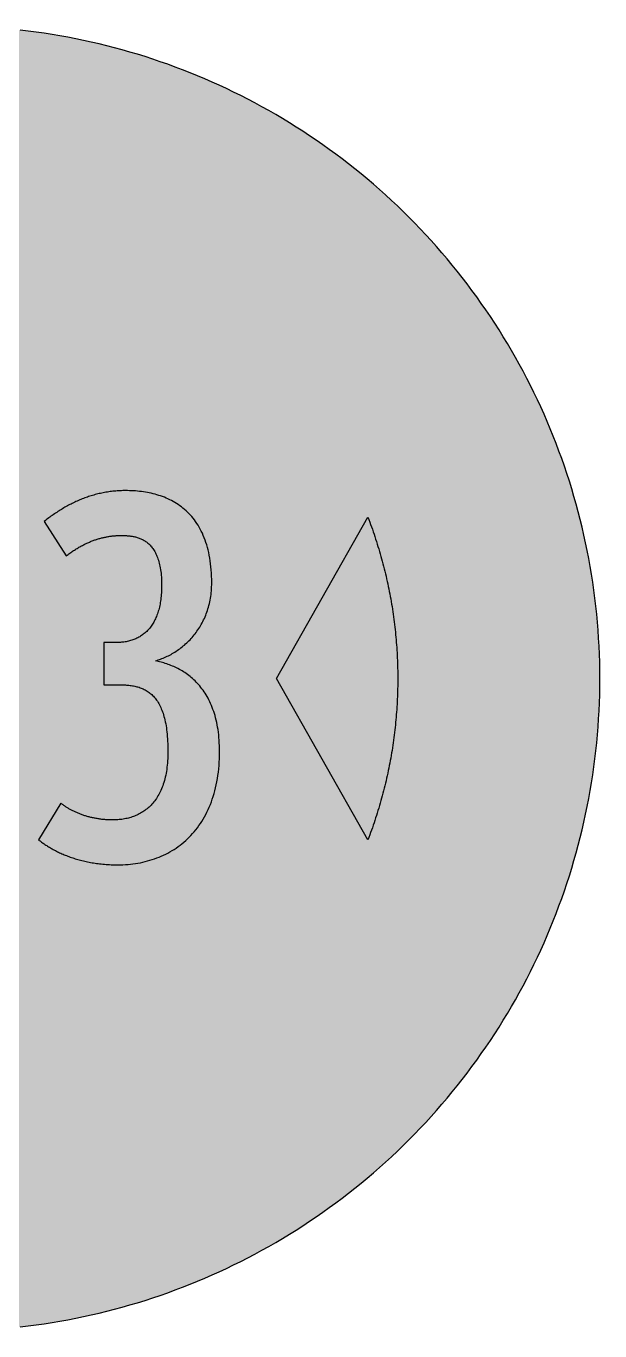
# Model space of a CAD drawing. Header units: millimetres. Extents: x 0 to 212, y 0 to 212.
# Drawn here: x 118.6 to 211.7, y 0.1 to 211.7 of the extents above; entities that cross this region are included whole.
import ezdxf

# ---------------------------------------------------------------- set-up
doc = ezdxf.new("R2010")
doc.units = ezdxf.units.MM

msp = doc.modelspace()

# ---------------------------------------------------------------- hatches: boundary and pattern name
for color, points in [(254, [(211.7189, 105.8869), (211.709, 107.2007), (211.6861, 108.5139), (211.6455, 109.8245), (211.5871, 111.1326), (211.5134, 112.4407), (211.4245, 113.7437), (211.3204, 115.0468), (211.201, 116.3447), (211.0638, 117.6426), (210.9114, 118.9355), (210.7413, 120.2258), (210.5584, 121.5136), (210.3577, 122.7988), (210.1418, 124.079), (209.9107, 125.3566), (209.6643, 126.6292), (209.4027, 127.8992), (209.1258, 129.1641), (208.8337, 130.4239), (208.5264, 131.6812), (208.2038, 132.936), (207.866, 134.1831), (207.5104, 135.4277), (207.1421, 136.6647), (206.7611, 137.8991), (206.3623, 139.1285), (205.9483, 140.3502), (205.5216, 141.5694), (205.0771, 142.781), (204.6199, 143.9901), (204.1474, 145.1915), (203.6623, 146.3853), (203.1619, 147.574), (202.6463, 148.7576), (202.1154, 149.9362), (201.5693, 151.1046), (201.0105, 152.2705), (200.439, 153.4262), (199.8523, 154.5768), (199.2503, 155.7198), (198.6356, 156.8577), (198.0057, 157.9855), (197.3605, 159.1081), (196.7052, 160.2232), (196.0321, 161.3281), (195.3489, 162.4279), (194.6504, 163.5176), (193.9366, 164.6022), (193.2102, 165.6766), (192.471, 166.7434), (191.7167, 167.8), (190.9521, 168.849), (190.1698, 169.8904), (189.3773, 170.9217), (188.5696, 171.9428), (187.7517, 172.9562), (186.9161, 173.9621), (186.0702, 174.9552), (185.2117, 175.9407), (184.338, 176.9161), (183.454, 177.8838), (182.5549, 178.8389), (181.643, 179.7837), (180.721, 180.7185), (179.7837, 181.643), (178.8389, 182.5549), (177.8838, 183.454), (176.9161, 184.338), (175.9407, 185.2117), (174.9552, 186.0702), (173.9621, 186.9161), (172.9562, 187.7492), (171.9428, 188.5696), (170.9217, 189.3773), (169.8904, 190.1698), (168.849, 190.9496), (167.8, 191.7167), (166.7408, 192.471), (165.6766, 193.2102), (164.6022, 193.9366), (163.5176, 194.6504), (162.4279, 195.3489), (161.3281, 196.0321), (160.2232, 196.7052), (159.1081, 197.3631), (157.9855, 198.0057), (156.8577, 198.6356), (155.7198, 199.2503), (154.5768, 199.8523), (153.4262, 200.439), (152.2705, 201.0131), (151.1046, 201.5719), (149.9362, 202.1154), (148.7576, 202.6463), (147.574, 203.1619), (146.3853, 203.6623), (145.1889, 204.15), (143.9875, 204.6199), (142.781, 205.0796), (141.5694, 205.5216), (140.3502, 205.9483), (139.1285, 206.3623), (137.8991, 206.7611), (136.6647, 207.1446), (135.4252, 207.5129), (134.1831, 207.866), (132.9334, 208.2038), (131.6812, 208.5264), (130.4239, 208.8337), (129.1641, 209.1284), (127.8966, 209.4052), (126.6292, 209.6668), (125.3541, 209.9132), (124.0765, 210.1444), (122.7963, 210.3603), (121.5136, 210.5584), (120.2258, 210.7438), (118.9355, 210.9114), (117.6401, 211.0638), (116.3447, 211.201), (115.0468, 211.3229), (113.7437, 211.4271), (112.4382, 211.516), (111.1326, 211.5896), (109.8245, 211.6455), (108.5113, 211.6861), (107.1982, 211.7115), (105.885, 211.7192), (104.5693, 211.7115), (103.2561, 211.6861), (101.9454, 211.6455), (100.6373, 211.5896), (99.3292, 211.516), (98.0262, 211.4271), (96.7232, 211.3229), (95.4253, 211.201), (94.1273, 211.0638), (92.8345, 210.9114), (91.5441, 210.7438), (90.2564, 210.5584), (88.9711, 210.3603), (87.691, 210.1444), (86.4133, 209.9132), (85.1408, 209.6668), (83.8708, 209.4052), (82.6059, 209.1284), (81.346, 208.8337), (80.0887, 208.5264), (78.834, 208.2038), (77.5868, 207.866), (76.3422, 207.5129), (75.1053, 207.1446), (73.8708, 206.7611), (72.6415, 206.3623), (71.4197, 205.9483), (70.2005, 205.5216), (68.9889, 205.0796), (67.7799, 204.6199), (66.5785, 204.15), (65.3847, 203.6623), (64.196, 203.1619), (63.0123, 202.6463), (61.8338, 202.1154), (60.6628, 201.5719), (59.4995, 201.0131), (58.3438, 200.439), (57.1932, 199.8523), (56.0502, 199.2503), (54.9123, 198.6356), (53.7845, 198.0057), (52.6618, 197.3631), (51.5468, 196.7052), (50.4419, 196.0321), (49.342, 195.3489), (48.2524, 194.6504), (47.1678, 193.9366), (46.0934, 193.2102), (45.0266, 192.471), (43.9699, 191.7167), (42.9209, 190.9496), (41.8795, 190.1698), (40.8483, 189.3773), (39.8272, 188.5696), (38.8137, 187.7492), (37.8079, 186.9161), (36.8148, 186.0702), (35.8292, 185.2117), (34.8539, 184.338), (33.8861, 183.454), (32.9311, 182.5549), (31.9862, 181.643), (31.049, 180.7185), (30.1269, 179.7837), (29.2151, 178.8389), (28.3159, 177.8838), (27.432, 176.9161), (26.5582, 175.9407), (25.6997, 174.9552), (24.8539, 173.9621), (24.0208, 172.9562), (23.2004, 171.9428), (22.3926, 170.9217), (21.6002, 169.8904), (20.8204, 168.849), (20.0533, 167.8), (19.2989, 166.7434), (18.5598, 165.6766), (17.8333, 164.6022), (17.1196, 163.5176), (16.4211, 162.4279), (15.7378, 161.3281), (15.0647, 160.2232), (14.4069, 159.1081), (13.7643, 157.9855), (13.1343, 156.8577), (12.5197, 155.7198), (11.9177, 154.5768), (11.3309, 153.4262), (10.7569, 152.2705), (10.1981, 151.1046), (9.6545, 149.9362), (9.1237, 148.7576), (8.6081, 147.574), (8.1077, 146.3853), (7.62, 145.1915), (7.1501, 143.9901), (6.6904, 142.781), (6.2484, 141.5694), (5.8217, 140.3502), (5.4077, 139.1285), (5.0089, 137.8991), (4.6253, 136.6647), (4.257, 135.4277), (3.904, 134.1831), (3.5662, 132.936), (3.2436, 131.6812), (2.9362, 130.4239), (2.6416, 129.1641), (2.3647, 127.8992), (2.1031, 126.6292), (1.8567, 125.3566), (1.6256, 124.079), (1.4097, 122.7988), (1.2116, 121.5136), (1.0262, 120.2258), (0.8585, 118.9355), (0.7061, 117.6426), (0.569, 116.3447), (0.447, 115.0468), (0.3429, 113.7437), (0.254, 112.4407), (0.1803, 111.1326), (0.1245, 109.8245), (0.0838, 108.5139), (0.0584, 107.2007), (0.0508, 105.885), (0.0584, 104.5718), (0.0838, 103.2586), (0.1245, 101.9454), (0.1803, 100.6373), (0.254, 99.3318), (0.3429, 98.0262), (0.447, 96.7232), (0.569, 95.4253), (0.7061, 94.1299), (0.8585, 92.8345), (1.0262, 91.5441), (1.2116, 90.2564), (1.4097, 88.9737), (1.6256, 87.6935), (1.8567, 86.4159), (2.1031, 85.1408), (2.3647, 83.8733), (2.6416, 82.6059), (2.9362, 81.346), (3.2436, 80.0887), (3.5662, 78.8365), (3.904, 77.5868), (4.257, 76.3448), (4.6253, 75.1053), (5.0089, 73.8708), (5.4077, 72.6415), (5.8217, 71.4197), (6.2484, 70.2005), (6.6904, 68.9889), (7.1501, 67.7824), (7.62, 66.581), (8.1077, 65.3847), (8.6081, 64.196), (9.1237, 63.0123), (9.6545, 61.8338), (10.1981, 60.6654), (10.7569, 59.4995), (11.3309, 58.3438), (11.9177, 57.1932), (12.5197, 56.0502), (13.1343, 54.9123), (13.7643, 53.7845), (14.4069, 52.6618), (15.0647, 51.5468), (15.7378, 50.4419), (16.4211, 49.342), (17.1196, 48.2524), (17.8333, 47.1678), (18.5598, 46.0934), (19.2989, 45.0291), (20.0533, 43.9699), (20.8204, 42.9209), (21.6002, 41.8795), (22.3926, 40.8483), (23.2004, 39.8272), (24.0208, 38.8137), (24.8539, 37.8079), (25.6997, 36.8148), (26.5582, 35.8292), (27.432, 34.8539), (28.3159, 33.8861), (29.2151, 32.9311), (30.1269, 31.9862), (31.049, 31.049), (31.9862, 30.1269), (32.9311, 29.2151), (33.8861, 28.3159), (34.8539, 27.432), (35.8292, 26.5582), (36.8148, 25.6997), (37.8079, 24.8539), (38.8137, 24.0182), (39.8272, 23.2004), (40.8483, 22.3926), (41.8795, 21.6002), (42.9209, 20.8178), (43.9699, 20.0533), (45.0266, 19.2989), (46.0934, 18.5598), (47.1678, 17.8333), (48.2524, 17.1196), (49.342, 16.4211), (50.4419, 15.7378), (51.5468, 15.0647), (52.6618, 14.4094), (53.7845, 13.7643), (54.9123, 13.1343), (56.0502, 12.5197), (57.1932, 11.9177), (58.3438, 11.3309), (59.4995, 10.7594), (60.6628, 10.2006), (61.8338, 9.6545), (63.0123, 9.1237), (64.196, 8.6081), (65.3847, 8.1077), (66.5785, 7.6225), (67.7799, 7.1501), (68.9889, 6.6929), (70.2005, 6.2484), (71.4197, 5.8217), (72.6415, 5.4077), (73.8708, 5.0089), (75.1053, 4.6279), (76.3422, 4.2596), (77.5868, 3.904), (78.834, 3.5662), (80.0887, 3.2436), (81.346, 2.9362), (82.6059, 2.6441), (83.8708, 2.3673), (85.1408, 2.1057), (86.4133, 1.8593), (87.691, 1.6281), (88.9711, 1.4122), (90.2564, 1.2116), (91.5441, 1.0287), (92.8345, 0.8585), (94.1273, 0.7061), (95.4253, 0.569), (96.7232, 0.4496), (98.0262, 0.3454), (99.3292, 0.2565), (100.6373, 0.1829), (101.9454, 0.1245), (103.2561, 0.0838), (104.5693, 0.061), (105.885, 0.0533), (107.1982, 0.061), (108.5113, 0.0838), (109.8245, 0.1245), (111.1326, 0.1829), (112.4382, 0.2565), (113.7437, 0.3454), (115.0468, 0.4496), (116.3447, 0.569), (117.6401, 0.7061), (118.9355, 0.8585), (120.2258, 1.0287), (121.5136, 1.2116), (122.7963, 1.4122), (124.0765, 1.6281), (125.3541, 1.8593), (126.6292, 2.1057), (127.8966, 2.3673), (129.1641, 2.6441), (130.4239, 2.9362), (131.6812, 3.2436), (132.9334, 3.5662), (134.1831, 3.904), (135.4252, 4.2596), (136.6647, 4.6279), (137.8991, 5.0089), (139.1285, 5.4077), (140.3502, 5.8217), (141.5694, 6.2484), (142.781, 6.6929), (143.9875, 7.1501), (145.1889, 7.6225), (146.3853, 8.1077), (147.574, 8.6081), (148.7576, 9.1237), (149.9362, 9.6545), (151.1046, 10.2006), (152.2705, 10.7594), (153.4262, 11.3309), (154.5768, 11.9177), (155.7198, 12.5197), (156.8577, 13.1343), (157.9855, 13.7643), (159.1081, 14.4094), (160.2232, 15.0647), (161.3281, 15.7378), (162.4279, 16.4211), (163.5176, 17.1196), (164.6022, 17.8333), (165.6766, 18.5598), (166.7408, 19.2989), (167.8, 20.0533), (168.849, 20.8178), (169.8904, 21.6002), (170.9217, 22.3926), (171.9428, 23.2004), (172.9562, 24.0182), (173.9621, 24.8539), (174.9552, 25.6997), (175.9407, 26.5582), (176.9161, 27.432), (177.8838, 28.3159), (178.8389, 29.2151), (179.7837, 30.1269), (180.721, 31.049), (181.643, 31.9862), (182.5549, 32.9311), (183.454, 33.8861), (184.338, 34.8539), (185.2117, 35.8292), (186.0702, 36.8148), (186.9161, 37.8079), (187.7517, 38.8137), (188.5696, 39.8272), (189.3773, 40.8483), (190.1698, 41.8795), (190.9521, 42.9209), (191.7167, 43.9699), (192.471, 45.0291), (193.2102, 46.0934), (193.9366, 47.1678), (194.6504, 48.2524), (195.3489, 49.342), (196.0321, 50.4419), (196.7052, 51.5468), (197.3605, 52.6618), (198.0057, 53.7845), (198.6356, 54.9123), (199.2503, 56.0502), (199.8523, 57.1932), (200.439, 58.3438), (201.0105, 59.4995), (201.5693, 60.6654), (202.1154, 61.8338), (202.6463, 63.0123), (203.1619, 64.196), (203.6623, 65.3847), (204.1474, 66.581), (204.6199, 67.7824), (205.0771, 68.9889), (205.5216, 70.2005), (205.9483, 71.4197), (206.3623, 72.6415), (206.7611, 73.8708), (207.1421, 75.1053), (207.5104, 76.3448), (207.866, 77.5868), (208.2038, 78.8365), (208.5264, 80.0887), (208.8337, 81.346), (209.1258, 82.6059), (209.4027, 83.8733), (209.6643, 85.1408), (209.9107, 86.4159), (210.1418, 87.6935), (210.3577, 88.9737), (210.5584, 90.2564), (210.7413, 91.5441), (210.9114, 92.8345), (211.0638, 94.1299), (211.201, 95.4253), (211.3204, 96.7232), (211.4245, 98.0262), (211.5134, 99.3318), (211.5871, 100.6373), (211.6455, 101.9454), (211.6861, 103.2586), (211.709, 104.5718), (211.7166, 105.885)]), (59, [(149.9828, 94.0329), (149.9768, 94.5109), (149.9641, 94.9808), (149.9464, 95.438), (149.9184, 95.8875), (149.8829, 96.327), (149.8397, 96.7588), (149.7889, 97.1779), (149.733, 97.5893), (149.667, 97.9907), (149.5958, 98.3818), (149.5196, 98.7654), (149.4333, 99.1387), (149.3418, 99.5045), (149.2453, 99.8626), (149.1412, 100.2081), (149.032, 100.5484), (148.9177, 100.8786), (148.7957, 101.2012), (148.6713, 101.5162), (148.5392, 101.821), (148.402, 102.1182), (148.2598, 102.4077), (148.1125, 102.6897), (147.9601, 102.964), (147.8026, 103.2307), (147.64, 103.4898), (147.4749, 103.7412), (147.3048, 103.9851), (147.1295, 104.2213), (146.9517, 104.4524), (146.7714, 104.6734), (146.5834, 104.8893), (146.3954, 105.1001), (146.2024, 105.3008), (146.0068, 105.4964), (145.8087, 105.6869), (145.6055, 105.8697), (145.3998, 106.045), (145.194, 106.2152), (144.9832, 106.3803), (144.7724, 106.5378), (144.5565, 106.6902), (144.3406, 106.8349), (144.1221, 106.9772), (143.9012, 107.1118), (143.6802, 107.2413), (143.4567, 107.3658), (143.2306, 107.4852), (143.0045, 107.5995), (142.7785, 107.7087), (142.5499, 107.8128), (142.3213, 107.9119), (142.0927, 108.0059), (141.8615, 108.0948), (141.6304, 108.1811), (141.4018, 108.2624), (141.1707, 108.3386), (140.9395, 108.4123), (140.7109, 108.4783), (140.4798, 108.5444), (140.2512, 108.6028), (140.0226, 108.6612), (139.794, 108.7145), (139.5679, 108.7628), (139.7813, 108.8238), (139.9972, 108.8923), (140.2105, 108.9609), (140.4239, 109.0371), (140.6373, 109.1184), (140.8506, 109.2022), (141.0614, 109.2911), (141.2748, 109.3851), (141.4831, 109.4842), (141.6939, 109.5858), (141.9022, 109.6924), (142.1105, 109.8042), (142.3162, 109.921), (142.5194, 110.0404), (142.7251, 110.1649), (142.9258, 110.2944), (143.1265, 110.4265), (143.3246, 110.5662), (143.5202, 110.7059), (143.7157, 110.8532), (143.9062, 111.0031), (144.0967, 111.1606), (144.2847, 111.318), (144.4701, 111.4831), (144.653, 111.6508), (144.8333, 111.8235), (145.0111, 111.9988), (145.1864, 112.1791), (145.3591, 112.3645), (145.5268, 112.5525), (145.6919, 112.7455), (145.8544, 112.9436), (146.0144, 113.1443), (146.1694, 113.35), (146.3218, 113.5609), (146.4691, 113.7742), (146.6139, 113.9927), (146.7561, 114.2136), (146.8933, 114.4397), (147.0254, 114.6708), (147.1524, 114.9045), (147.2768, 115.1433), (147.3962, 115.3871), (147.513, 115.6335), (147.6223, 115.8824), (147.7289, 116.1364), (147.8305, 116.3955), (147.9271, 116.6571), (148.0185, 116.9238), (148.1049, 117.1931), (148.1861, 117.4674), (148.2598, 117.7442), (148.3309, 118.0262), (148.3944, 118.3132), (148.4528, 118.6028), (148.5062, 118.8949), (148.5544, 119.192), (148.5951, 119.4943), (148.6306, 119.7991), (148.6611, 120.1064), (148.684, 120.4189), (148.6992, 120.7364), (148.7094, 121.0564), (148.7119, 121.379), (148.7068, 121.9276), (148.6916, 122.4661), (148.6662, 122.9893), (148.6306, 123.4999), (148.5849, 124.0003), (148.5316, 124.4879), (148.4681, 124.9629), (148.3944, 125.4252), (148.3106, 125.8773), (148.2192, 126.3167), (148.1201, 126.746), (148.0109, 127.1626), (147.894, 127.569), (147.7696, 127.9652), (147.635, 128.3487), (147.4953, 128.7221), (147.3454, 129.0828), (147.1879, 129.4359), (147.0254, 129.7762), (146.8526, 130.1064), (146.6748, 130.429), (146.4894, 130.7389), (146.2989, 131.0386), (146.1008, 131.3307), (145.8951, 131.6101), (145.6842, 131.8819), (145.4683, 132.1435), (145.2448, 132.3975), (145.0162, 132.6413), (144.7825, 132.875), (144.5438, 133.1011), (144.2999, 133.317), (144.0485, 133.5253), (143.7945, 133.7234), (143.5354, 133.9164), (143.2738, 134.0993), (143.0045, 134.272), (142.7328, 134.4397), (142.4559, 134.5971), (142.1765, 134.7495), (141.892, 134.8918), (141.605, 135.0264), (141.3154, 135.1559), (141.0208, 135.2779), (140.7236, 135.3896), (140.4239, 135.4963), (140.1242, 135.5979), (139.8194, 135.6893), (139.512, 135.7757), (139.2022, 135.857), (138.8897, 135.9306), (138.5773, 135.9967), (138.2624, 136.0602), (137.9474, 136.1135), (137.6299, 136.1643), (137.3124, 136.2075), (136.9924, 136.2456), (136.6723, 136.2786), (136.3497, 136.304), (136.0297, 136.3269), (135.7071, 136.3447), (135.3845, 136.3548), (135.0645, 136.3624), (134.7419, 136.365), (134.5082, 136.3624), (134.2746, 136.3599), (134.0434, 136.3523), (133.8123, 136.3421), (133.5811, 136.3294), (133.3525, 136.3142), (133.1239, 136.2964), (132.8953, 136.2761), (132.6693, 136.2507), (132.4432, 136.2253), (132.2197, 136.1973), (131.9936, 136.1643), (131.7701, 136.1313), (131.5491, 136.0932), (131.3282, 136.0551), (131.1072, 136.0119), (130.8862, 135.9687), (130.6678, 135.9205), (130.4493, 135.8722), (130.2334, 135.8214), (130.015, 135.7655), (129.8016, 135.7097), (129.5857, 135.6487), (129.3724, 135.5877), (129.159, 135.5242), (128.9482, 135.4582), (128.7348, 135.3896), (128.5265, 135.3185), (128.3157, 135.2448), (128.1074, 135.1686), (127.8992, 135.0899), (127.6934, 135.0112), (127.4877, 134.9273), (127.2819, 134.8435), (127.0787, 134.7572), (126.8755, 134.6683), (126.6723, 134.5768), (126.4717, 134.4828), (126.271, 134.3863), (126.0704, 134.2898), (125.8722, 134.1907), (125.6741, 134.0891), (125.476, 133.985), (125.2804, 133.8783), (125.0848, 133.7716), (124.8893, 133.6624), (124.6962, 133.5507), (124.5032, 133.4364), (124.3101, 133.3195), (124.1196, 133.2027), (123.9291, 133.0833), (123.7386, 132.9614), (123.5507, 132.8395), (123.3627, 132.715), (123.1773, 132.588), (122.9893, 132.4585), (122.8039, 132.3289), (122.621, 132.1968), (122.4382, 132.0622), (122.2553, 131.9276), (122.0724, 131.7904), (121.8921, 131.6533), (121.7117, 131.511), (121.5339, 131.3688), (125.0915, 125.7829), (125.2398, 125.8951), (125.3922, 126.0069), (125.542, 126.1161), (125.6894, 126.2228), (125.8392, 126.3269), (125.9891, 126.431), (126.1364, 126.5301), (126.2837, 126.6292), (126.4336, 126.7231), (126.5809, 126.8171), (126.7257, 126.9086), (126.873, 126.9975), (127.0203, 127.0864), (127.1651, 127.1702), (127.3099, 127.254), (127.4547, 127.3327), (127.5994, 127.4115), (127.7442, 127.4877), (127.889, 127.5639), (128.0312, 127.635), (128.176, 127.7061), (128.3183, 127.7747), (128.4605, 127.8407), (128.6027, 127.9042), (128.745, 127.9677), (128.8847, 128.0287), (129.0269, 128.0871), (129.1666, 128.1455), (129.3063, 128.1989), (129.446, 128.2522), (129.5857, 128.303), (129.7254, 128.3538), (129.8651, 128.4021), (130.0023, 128.4478), (130.1394, 128.491), (130.2791, 128.5342), (130.4163, 128.5748), (130.5535, 128.6129), (130.6881, 128.651), (130.8252, 128.6866), (130.9599, 128.7196), (131.097, 128.7526), (131.2316, 128.7831), (131.3663, 128.811), (131.5009, 128.839), (131.633, 128.8644), (131.7676, 128.8898), (131.8997, 128.9126), (132.0343, 128.9329), (132.1664, 128.9533), (132.2984, 128.971), (132.428, 128.9888), (132.5601, 129.0041), (132.6921, 129.0193), (132.8217, 129.032), (132.9512, 129.0422), (133.0808, 129.0523), (133.2103, 129.0599), (133.3398, 129.0676), (133.4694, 129.0726), (133.5964, 129.0777), (133.7259, 129.0803), (133.8529, 129.0828), (133.9799, 129.0828), (134.0993, 129.0828), (134.2212, 129.0828), (134.3457, 129.0803), (134.4727, 129.0777), (134.5997, 129.0726), (134.7292, 129.0676), (134.8613, 129.0625), (134.9934, 129.0523), (135.1255, 129.0422), (135.2601, 129.032), (135.3972, 129.0168), (135.5319, 129.0015), (135.669, 128.9812), (135.8062, 128.9609), (135.9459, 128.9355), (136.083, 128.9075), (136.2227, 128.8771), (136.3599, 128.844), (136.4996, 128.8085), (136.6368, 128.7678), (136.7765, 128.7221), (136.9136, 128.6739), (137.0508, 128.6231), (137.1854, 128.5646), (137.3226, 128.5037), (137.4546, 128.4376), (137.5893, 128.3691), (137.7213, 128.2929), (137.8509, 128.2141), (137.9804, 128.1278), (138.1074, 128.0363), (138.2344, 127.9398), (138.3589, 127.8382), (138.4808, 127.729), (138.6002, 127.6172), (138.7196, 127.4953), (138.8339, 127.3683), (138.9456, 127.2362), (139.0574, 127.0965), (139.1641, 126.9492), (139.2682, 126.7968), (139.3698, 126.6368), (139.4689, 126.4666), (139.5628, 126.2913), (139.6543, 126.1085), (139.7432, 125.918), (139.827, 125.7198), (139.9083, 125.5116), (139.987, 125.2957), (140.0581, 125.0721), (140.1267, 124.8385), (140.1928, 124.5972), (140.2512, 124.3482), (140.3071, 124.0892), (140.3579, 123.8199), (140.4036, 123.5405), (140.4442, 123.2535), (140.4798, 122.9563), (140.5128, 122.649), (140.5382, 122.3315), (140.5585, 122.0013), (140.5712, 121.6635), (140.5814, 121.3155), (140.5839, 120.9548), (140.5814, 120.6576), (140.5738, 120.363), (140.5636, 120.0734), (140.5484, 119.7915), (140.528, 119.5146), (140.5052, 119.2403), (140.4772, 118.9736), (140.4442, 118.712), (140.4087, 118.4554), (140.368, 118.2014), (140.3223, 117.9551), (140.274, 117.7138), (140.2207, 117.4775), (140.1648, 117.2464), (140.1064, 117.0203), (140.0404, 116.7994), (139.9743, 116.5835), (139.9007, 116.3701), (139.827, 116.1644), (139.7483, 115.9637), (139.6644, 115.7681), (139.5781, 115.5751), (139.4892, 115.3897), (139.3952, 115.2068), (139.2987, 115.0315), (139.1996, 114.8588), (139.0955, 114.6912), (138.9888, 114.5286), (138.8796, 114.3711), (138.7678, 114.2187), (138.651, 114.0714), (138.5316, 113.9292), (138.4071, 113.7895), (138.2827, 113.6548), (138.1531, 113.5253), (138.0236, 113.4008), (137.889, 113.2815), (137.7493, 113.1672), (137.6096, 113.0554), (137.4673, 112.9513), (137.32, 112.8497), (137.1727, 112.7506), (137.0203, 112.6592), (136.8679, 112.5703), (136.7104, 112.489), (136.5529, 112.4077), (136.3904, 112.334), (136.2278, 112.2629), (136.0602, 112.1994), (135.8925, 112.1359), (135.7198, 112.08), (135.5471, 112.0267), (135.3718, 111.9784), (135.194, 111.9353), (135.0137, 111.8946), (134.8308, 111.8591), (134.6479, 111.8286), (134.46, 111.8006), (134.272, 111.7778), (134.0815, 111.76), (133.891, 111.7448), (133.6954, 111.7346), (133.4999, 111.7295), (133.3043, 111.727), (131.1878, 111.7282), (131.1878, 104.8699), (133.7275, 104.8699), (133.924, 104.8664), (134.1222, 104.8639), (134.3177, 104.8588), (134.5133, 104.8512), (134.7064, 104.841), (134.8994, 104.8283), (135.0899, 104.8106), (135.2804, 104.7928), (135.4684, 104.7699), (135.6563, 104.7445), (135.8417, 104.714), (136.0246, 104.681), (136.2075, 104.6429), (136.3878, 104.6023), (136.5656, 104.5591), (136.7434, 104.5083), (136.9162, 104.455), (137.0889, 104.3965), (137.2591, 104.333), (137.4292, 104.2645), (137.5943, 104.1908), (137.7569, 104.1121), (137.9195, 104.0282), (138.0769, 103.9393), (138.2344, 103.8454), (138.3868, 103.7438), (138.5392, 103.6371), (138.6865, 103.5228), (138.8313, 103.4034), (138.9761, 103.2789), (139.1133, 103.1443), (139.2504, 103.0072), (139.385, 102.8598), (139.5146, 102.7049), (139.6416, 102.5449), (139.766, 102.3772), (139.8854, 102.202), (140.0023, 102.0191), (140.1166, 101.8261), (140.2258, 101.6279), (140.3325, 101.4197), (140.4341, 101.2038), (140.5331, 100.9802), (140.6271, 100.7466), (140.7185, 100.5053), (140.8049, 100.2538), (140.8862, 99.9947), (140.9649, 99.7255), (141.0386, 99.4461), (141.1097, 99.1591), (141.1757, 98.8619), (141.2367, 98.552), (141.2926, 98.2345), (141.3459, 97.9068), (141.3942, 97.569), (141.4348, 97.2185), (141.4729, 96.8604), (141.5059, 96.4895), (141.5364, 96.1085), (141.5593, 95.7148), (141.5771, 95.311), (141.5898, 94.8969), (141.5974, 94.4702), (141.5999, 94.0308), (141.5974, 93.6422), (141.5872, 93.2612), (141.572, 92.8903), (141.5517, 92.5271), (141.5237, 92.169), (141.4907, 91.821), (141.4501, 91.4806), (141.4069, 91.1479), (141.3561, 90.8228), (141.3002, 90.5078), (141.2392, 90.1979), (141.1707, 89.8957), (141.0995, 89.601), (141.0233, 89.314), (140.9395, 89.0346), (140.8532, 88.7628), (140.7617, 88.4987), (140.6652, 88.2396), (140.5636, 87.9881), (140.4569, 87.7443), (140.3452, 87.5081), (140.2309, 87.2795), (140.1115, 87.056), (139.9896, 86.8401), (139.86, 86.6292), (139.7279, 86.426), (139.5933, 86.2305), (139.4536, 86.04), (139.3114, 85.8571), (139.1641, 85.6793), (139.0142, 85.5066), (138.8593, 85.344), (138.7018, 85.184), (138.5418, 85.0316), (138.3767, 84.8843), (138.209, 84.7446), (138.0388, 84.6099), (137.8661, 84.4804), (137.6909, 84.3559), (137.5105, 84.2391), (137.3302, 84.1273), (137.1448, 84.0207), (136.9593, 83.9191), (136.7714, 83.8251), (136.5783, 83.7336), (136.3853, 83.6498), (136.1897, 83.5685), (135.9916, 83.4949), (135.7935, 83.4238), (135.5903, 83.3603), (135.3871, 83.2993), (135.1813, 83.246), (134.9756, 83.1952), (134.7673, 83.1494), (134.559, 83.1088), (134.3482, 83.0732), (134.1349, 83.0402), (133.9215, 83.0148), (133.7081, 82.992), (133.4922, 82.9716), (133.2763, 82.9589), (133.0604, 82.9488), (132.842, 82.9412), (132.6261, 82.9412), (132.4635, 82.9412), (132.301, 82.9437), (132.141, 82.9488), (131.9784, 82.9539), (131.8209, 82.9615), (131.6609, 82.9716), (131.5034, 82.9818), (131.3459, 82.9945), (131.1885, 83.0072), (131.031, 83.0224), (130.876, 83.0402), (130.7211, 83.0605), (130.5687, 83.0809), (130.4163, 83.1012), (130.2639, 83.124), (130.114, 83.1494), (129.9616, 83.1748), (129.8143, 83.2028), (129.6645, 83.2307), (129.5171, 83.2612), (129.3724, 83.2942), (129.2276, 83.3272), (129.0828, 83.3603), (128.938, 83.3958), (128.7958, 83.4314), (128.6561, 83.4695), (128.5138, 83.5101), (128.3767, 83.5508), (128.237, 83.5914), (128.1024, 83.6346), (127.9652, 83.6778), (127.8306, 83.7235), (127.6985, 83.7692), (127.5664, 83.8175), (127.4343, 83.8657), (127.3048, 83.914), (127.1753, 83.9648), (127.0483, 84.0181), (126.9238, 84.0689), (126.7993, 84.1223), (126.6749, 84.1781), (126.553, 84.234), (126.4336, 84.2899), (126.3142, 84.3458), (126.1948, 84.4042), (126.0805, 84.4626), (125.9637, 84.5236), (125.8519, 84.5845), (125.7376, 84.6455), (125.6284, 84.7065), (125.5192, 84.77), (125.4125, 84.8335), (125.3058, 84.8995), (125.2017, 84.963), (125.0975, 85.029), (124.9959, 85.0951), (124.8969, 85.1637), (124.7978, 85.2322), (124.7013, 85.3008), (124.6073, 85.3694), (124.5133, 85.438), (124.4219, 85.5091), (124.333, 85.5802), (124.2441, 85.6513), (120.6045, 79.7246), (120.7237, 79.629), (120.8456, 79.5325), (120.9726, 79.4385), (121.0996, 79.342), (121.2317, 79.248), (121.3637, 79.154), (121.5009, 79.06), (121.6381, 78.9661), (121.7803, 78.8721), (121.9225, 78.7781), (122.0699, 78.6867), (122.2197, 78.5927), (122.3696, 78.5012), (122.5245, 78.4098), (122.682, 78.3209), (122.8395, 78.232), (123.002, 78.1431), (123.1671, 78.0542), (123.3322, 77.9678), (123.5024, 77.8815), (123.6751, 77.7951), (123.8504, 77.7113), (124.0257, 77.6275), (124.206, 77.5437), (124.3889, 77.4624), (124.5743, 77.3836), (124.7597, 77.3049), (124.9502, 77.2262), (125.1433, 77.15), (125.3388, 77.0763), (125.5344, 77.0026), (125.7351, 76.929), (125.9383, 76.8579), (126.144, 76.7893), (126.3523, 76.7232), (126.5606, 76.6572), (126.7739, 76.5912), (126.9898, 76.5302), (127.2083, 76.4692), (127.4293, 76.4108), (127.6502, 76.3524), (127.8763, 76.2965), (128.1049, 76.2432), (128.336, 76.1924), (128.5672, 76.1441), (128.8034, 76.0959), (129.0422, 76.0527), (129.2835, 76.0095), (129.5248, 75.9689), (129.7711, 75.9308), (130.0201, 75.8952), (130.269, 75.8596), (130.523, 75.8292), (130.7795, 75.8012), (131.0361, 75.7733), (131.2977, 75.7504), (131.5618, 75.7301), (131.826, 75.7123), (132.0952, 75.6971), (132.3645, 75.6818), (132.6388, 75.6717), (132.9131, 75.6666), (133.1925, 75.6615), (133.4719, 75.659), (133.8885, 75.6641), (134.3025, 75.6768), (134.714, 75.6971), (135.1229, 75.7276), (135.5293, 75.7682), (135.9332, 75.8139), (136.337, 75.8698), (136.7358, 75.9358), (137.1295, 76.0095), (137.5232, 76.0908), (137.9118, 76.1822), (138.2979, 76.2813), (138.6789, 76.3905), (139.0574, 76.5073), (139.4333, 76.6343), (139.8016, 76.769), (140.1699, 76.9112), (140.5306, 77.0636), (140.8887, 77.2262), (141.2418, 77.3963), (141.5898, 77.5767), (141.9327, 77.7646), (142.2705, 77.9628), (142.6032, 78.1685), (142.9309, 78.3844), (143.2535, 78.6079), (143.5684, 78.8416), (143.8783, 79.0854), (144.1831, 79.3369), (144.4828, 79.5985), (144.7749, 79.8678), (145.0619, 80.1472), (145.3413, 80.4342), (145.6131, 80.7314), (145.8798, 81.0387), (146.1389, 81.3562), (146.3904, 81.6813), (146.6342, 82.0141), (146.873, 82.3595), (147.1016, 82.7126), (147.3251, 83.0732), (147.5384, 83.4466), (147.7442, 83.8276), (147.9423, 84.2188), (148.1328, 84.6176), (148.3157, 85.0265), (148.4884, 85.4456), (148.651, 85.8749), (148.8084, 86.3117), (148.9532, 86.7588), (149.0904, 87.216), (149.2199, 87.6833), (149.3393, 88.1583), (149.4485, 88.6435), (149.5476, 89.1388), (149.6365, 89.6442), (149.7152, 90.1598), (149.7863, 90.6831), (149.8448, 91.2165), (149.893, 91.76), (149.9311, 92.3138), (149.9591, 92.8776), (149.9768, 93.4491), (149.9819, 94.0308)]), (59, [(159.2005, 105.8869), (174.0613, 132.0557), (174.2084, 131.6634), (174.3558, 131.2697), (174.5005, 130.876), (174.6428, 130.4823), (174.7825, 130.0886), (174.9196, 129.6924), (175.0568, 129.2962), (175.1889, 128.8999), (175.3184, 128.5011), (175.448, 128.1024), (175.575, 127.7036), (175.6969, 127.3048), (175.8188, 126.9035), (175.9382, 126.5022), (176.055, 126.1008), (176.1693, 125.6995), (176.2811, 125.2982), (176.3928, 124.8943), (176.4995, 124.4905), (176.6062, 124.0866), (176.7078, 123.6802), (176.8094, 123.2764), (176.9059, 122.87), (177.0024, 122.4636), (177.0964, 122.0546), (177.1879, 121.6482), (177.2768, 121.2393), (177.3631, 120.8303), (177.4469, 120.4214), (177.5308, 120.0125), (177.6095, 119.6035), (177.6857, 119.192), (177.7619, 118.7831), (177.833, 118.3716), (177.9041, 117.9601), (177.9727, 117.5461), (178.0388, 117.1346), (178.0997, 116.7206), (178.1607, 116.3091), (178.2191, 115.8951), (178.275, 115.4811), (178.3309, 115.0671), (178.3817, 114.6531), (178.4299, 114.2365), (178.4756, 113.8225), (178.5214, 113.4059), (178.562, 112.9894), (178.6026, 112.5753), (178.6382, 112.1588), (178.6738, 111.7422), (178.7068, 111.3231), (178.7373, 110.9066), (178.7652, 110.49), (178.7881, 110.0709), (178.8109, 109.6543), (178.8312, 109.2352), (178.8516, 108.8187), (178.8668, 108.3996), (178.8795, 107.9805), (178.8897, 107.5614), (178.8973, 107.1423), (178.9049, 106.7232), (178.9074, 106.3041), (178.91, 105.885), (178.9074, 105.4659), (178.9049, 105.0468), (178.8973, 104.6277), (178.8897, 104.2086), (178.8795, 103.7895), (178.8668, 103.3704), (178.8516, 102.9538), (178.8312, 102.5347), (178.8109, 102.1156), (178.7881, 101.6991), (178.7652, 101.28), (178.7373, 100.8634), (178.7068, 100.4468), (178.6738, 100.0303), (178.6382, 99.6137), (178.6026, 99.1972), (178.562, 98.7806), (178.5214, 98.364), (178.4756, 97.9475), (178.4299, 97.5335), (178.3817, 97.1194), (178.3309, 96.7029), (178.275, 96.2889), (178.2191, 95.8748), (178.1607, 95.4608), (178.0997, 95.0493), (178.0388, 94.6353), (177.9727, 94.2238), (177.9041, 93.8098), (177.833, 93.3983), (177.7619, 92.9869), (177.6857, 92.5779), (177.6095, 92.1664), (177.5308, 91.7575), (177.4469, 91.346), (177.3631, 90.9371), (177.2768, 90.5307), (177.1879, 90.1217), (177.0964, 89.7128), (177.0024, 89.3064), (176.9059, 88.9), (176.8094, 88.4936), (176.7078, 88.0897), (176.6062, 87.6833), (176.4995, 87.2795), (176.3928, 86.8756), (176.2811, 86.4718), (176.1693, 86.0704), (176.055, 85.6666), (175.9382, 85.2653), (175.8188, 84.8665), (175.6969, 84.4652), (175.575, 84.0664), (175.448, 83.6676), (175.3184, 83.2688), (175.1889, 82.87), (175.0568, 82.4738), (174.9196, 82.0776), (174.7825, 81.6813), (174.6428, 81.2876), (174.5005, 80.8939), (174.3558, 80.5002), (174.2084, 80.1065), (174.0611, 79.7154)])]:
    msp.add_hatch(color=color).paths.add_polyline_path(points)

# ---------------------------------------------------------------- linework, layer by layer
at = {"color": 254}
for points in [[(211.7189, 105.8869), (211.709, 107.2007), (211.6861, 108.5139), (211.6455, 109.8245), (211.5871, 111.1326), (211.5134, 112.4407), (211.4245, 113.7437), (211.3204, 115.0468), (211.201, 116.3447), (211.0638, 117.6426), (210.9114, 118.9355), (210.7413, 120.2258), (210.5584, 121.5136), (210.3577, 122.7988), (210.1418, 124.079), (209.9107, 125.3566), (209.6643, 126.6292), (209.4027, 127.8992), (209.1258, 129.1641), (208.8337, 130.4239), (208.5264, 131.6812), (208.2038, 132.936), (207.866, 134.1831), (207.5104, 135.4277), (207.1421, 136.6647), (206.7611, 137.8991), (206.3623, 139.1285), (205.9483, 140.3502), (205.5216, 141.5694), (205.0771, 142.781), (204.6199, 143.9901), (204.1474, 145.1915), (203.6623, 146.3853), (203.1619, 147.574), (202.6463, 148.7576), (202.1154, 149.9362), (201.5693, 151.1046), (201.0105, 152.2705), (200.439, 153.4262), (199.8523, 154.5768), (199.2503, 155.7198), (198.6356, 156.8577), (198.0057, 157.9855), (197.3605, 159.1081), (196.7052, 160.2232), (196.0321, 161.3281), (195.3489, 162.4279), (194.6504, 163.5176), (193.9366, 164.6022), (193.2102, 165.6766), (192.471, 166.7434), (191.7167, 167.8), (190.9521, 168.849), (190.1698, 169.8904), (189.3773, 170.9217), (188.5696, 171.9428), (187.7517, 172.9562), (186.9161, 173.9621), (186.0702, 174.9552), (185.2117, 175.9407), (184.338, 176.9161), (183.454, 177.8838), (182.5549, 178.8389), (181.643, 179.7837), (180.721, 180.7185), (179.7837, 181.643), (178.8389, 182.5549), (177.8838, 183.454), (176.9161, 184.338), (175.9407, 185.2117), (174.9552, 186.0702), (173.9621, 186.9161), (172.9562, 187.7492), (171.9428, 188.5696), (170.9217, 189.3773), (169.8904, 190.1698), (168.849, 190.9496), (167.8, 191.7167), (166.7408, 192.471), (165.6766, 193.2102), (164.6022, 193.9366), (163.5176, 194.6504), (162.4279, 195.3489), (161.3281, 196.0321), (160.2232, 196.7052), (159.1081, 197.3631), (157.9855, 198.0057), (156.8577, 198.6356), (155.7198, 199.2503), (154.5768, 199.8523), (153.4262, 200.439), (152.2705, 201.0131), (151.1046, 201.5719), (149.9362, 202.1154), (148.7576, 202.6463), (147.574, 203.1619), (146.3853, 203.6623), (145.1889, 204.15), (143.9875, 204.6199), (142.781, 205.0796), (141.5694, 205.5216), (140.3502, 205.9483), (139.1285, 206.3623), (137.8991, 206.7611), (136.6647, 207.1446), (135.4252, 207.5129), (134.1831, 207.866), (132.9334, 208.2038), (131.6812, 208.5264), (130.4239, 208.8337), (129.1641, 209.1284), (127.8966, 209.4052), (126.6292, 209.6668), (125.3541, 209.9132), (124.0765, 210.1444), (122.7963, 210.3603), (121.5136, 210.5584), (120.2258, 210.7438), (118.9355, 210.9114), (117.6401, 211.0638)], [(117.6401, 0.7061), (118.9355, 0.8585), (120.2258, 1.0287), (121.5136, 1.2116), (122.7963, 1.4122), (124.0765, 1.6281), (125.3541, 1.8593), (126.6292, 2.1057), (127.8966, 2.3673), (129.1641, 2.6441), (130.4239, 2.9362), (131.6812, 3.2436), (132.9334, 3.5662), (134.1831, 3.904), (135.4252, 4.2596), (136.6647, 4.6279), (137.8991, 5.0089), (139.1285, 5.4077), (140.3502, 5.8217), (141.5694, 6.2484), (142.781, 6.6929), (143.9875, 7.1501), (145.1889, 7.6225), (146.3853, 8.1077), (147.574, 8.6081), (148.7576, 9.1237), (149.9362, 9.6545), (151.1046, 10.2006), (152.2705, 10.7594), (153.4262, 11.3309), (154.5768, 11.9177), (155.7198, 12.5197), (156.8577, 13.1343), (157.9855, 13.7643), (159.1081, 14.4094), (160.2232, 15.0647), (161.3281, 15.7378), (162.4279, 16.4211), (163.5176, 17.1196), (164.6022, 17.8333), (165.6766, 18.5598), (166.7408, 19.2989), (167.8, 20.0533), (168.849, 20.8178), (169.8904, 21.6002), (170.9217, 22.3926), (171.9428, 23.2004), (172.9562, 24.0182), (173.9621, 24.8539), (174.9552, 25.6997), (175.9407, 26.5582), (176.9161, 27.432), (177.8838, 28.3159), (178.8389, 29.2151), (179.7837, 30.1269), (180.721, 31.049), (181.643, 31.9862), (182.5549, 32.9311), (183.454, 33.8861), (184.338, 34.8539), (185.2117, 35.8292), (186.0702, 36.8148), (186.9161, 37.8079), (187.7517, 38.8137), (188.5696, 39.8272), (189.3773, 40.8483), (190.1698, 41.8795), (190.9521, 42.9209), (191.7167, 43.9699), (192.471, 45.0291), (193.2102, 46.0934), (193.9366, 47.1678), (194.6504, 48.2524), (195.3489, 49.342), (196.0321, 50.4419), (196.7052, 51.5468), (197.3605, 52.6618), (198.0057, 53.7845), (198.6356, 54.9123), (199.2503, 56.0502), (199.8523, 57.1932), (200.439, 58.3438), (201.0105, 59.4995), (201.5693, 60.6654), (202.1154, 61.8338), (202.6463, 63.0123), (203.1619, 64.196), (203.6623, 65.3847), (204.1474, 66.581), (204.6199, 67.7824), (205.0771, 68.9889), (205.5216, 70.2005), (205.9483, 71.4197), (206.3623, 72.6415), (206.7611, 73.8708), (207.1421, 75.1053), (207.5104, 76.3448), (207.866, 77.5868), (208.2038, 78.8365), (208.5264, 80.0887), (208.8337, 81.346), (209.1258, 82.6059), (209.4027, 83.8733), (209.6643, 85.1408), (209.9107, 86.4159), (210.1418, 87.6935), (210.3577, 88.9737), (210.5584, 90.2564), (210.7413, 91.5441), (210.9114, 92.8345), (211.0638, 94.1299), (211.201, 95.4253), (211.3204, 96.7232), (211.4245, 98.0262), (211.5134, 99.3318), (211.5871, 100.6373), (211.6455, 101.9454), (211.6861, 103.2586), (211.709, 104.5718), (211.7166, 105.885), (211.7189, 105.8869)]]:
    msp.add_lwpolyline(points, dxfattribs=at)
at = {"color": 59}
for points in [[(149.9828, 94.0329), (149.9768, 94.5109), (149.9641, 94.9808), (149.9464, 95.438), (149.9184, 95.8875), (149.8829, 96.327), (149.8397, 96.7588), (149.7889, 97.1779), (149.733, 97.5893), (149.667, 97.9907), (149.5958, 98.3818), (149.5196, 98.7654), (149.4333, 99.1387), (149.3418, 99.5045), (149.2453, 99.8626), (149.1412, 100.2081), (149.032, 100.5484), (148.9177, 100.8786), (148.7957, 101.2012), (148.6713, 101.5162), (148.5392, 101.821), (148.402, 102.1182), (148.2598, 102.4077), (148.1125, 102.6897), (147.9601, 102.964), (147.8026, 103.2307), (147.64, 103.4898), (147.4749, 103.7412), (147.3048, 103.9851), (147.1295, 104.2213), (146.9517, 104.4524), (146.7714, 104.6734), (146.5834, 104.8893), (146.3954, 105.1001), (146.2024, 105.3008), (146.0068, 105.4964), (145.8087, 105.6869), (145.6055, 105.8697), (145.3998, 106.045), (145.194, 106.2152), (144.9832, 106.3803), (144.7724, 106.5378), (144.5565, 106.6902), (144.3406, 106.8349), (144.1221, 106.9772), (143.9012, 107.1118), (143.6802, 107.2413), (143.4567, 107.3658), (143.2306, 107.4852), (143.0045, 107.5995), (142.7785, 107.7087), (142.5499, 107.8128), (142.3213, 107.9119), (142.0927, 108.0059), (141.8615, 108.0948), (141.6304, 108.1811), (141.4018, 108.2624), (141.1707, 108.3386), (140.9395, 108.4123), (140.7109, 108.4783), (140.4798, 108.5444), (140.2512, 108.6028), (140.0226, 108.6612), (139.794, 108.7145), (139.5679, 108.7628), (139.7813, 108.8238), (139.9972, 108.8923), (140.2105, 108.9609), (140.4239, 109.0371), (140.6373, 109.1184), (140.8506, 109.2022), (141.0614, 109.2911), (141.2748, 109.3851), (141.4831, 109.4842), (141.6939, 109.5858), (141.9022, 109.6924), (142.1105, 109.8042), (142.3162, 109.921), (142.5194, 110.0404), (142.7251, 110.1649), (142.9258, 110.2944), (143.1265, 110.4265), (143.3246, 110.5662), (143.5202, 110.7059), (143.7157, 110.8532), (143.9062, 111.0031), (144.0967, 111.1606), (144.2847, 111.318), (144.4701, 111.4831), (144.653, 111.6508), (144.8333, 111.8235), (145.0111, 111.9988), (145.1864, 112.1791), (145.3591, 112.3645), (145.5268, 112.5525), (145.6919, 112.7455), (145.8544, 112.9436), (146.0144, 113.1443), (146.1694, 113.35), (146.3218, 113.5609), (146.4691, 113.7742), (146.6139, 113.9927), (146.7561, 114.2136), (146.8933, 114.4397), (147.0254, 114.6708), (147.1524, 114.9045), (147.2768, 115.1433), (147.3962, 115.3871), (147.513, 115.6335), (147.6223, 115.8824), (147.7289, 116.1364), (147.8305, 116.3955), (147.9271, 116.6571), (148.0185, 116.9238), (148.1049, 117.1931), (148.1861, 117.4674), (148.2598, 117.7442), (148.3309, 118.0262), (148.3944, 118.3132), (148.4528, 118.6028), (148.5062, 118.8949), (148.5544, 119.192), (148.5951, 119.4943), (148.6306, 119.7991), (148.6611, 120.1064), (148.684, 120.4189), (148.6992, 120.7364), (148.7094, 121.0564), (148.7119, 121.379), (148.7068, 121.9276), (148.6916, 122.4661), (148.6662, 122.9893), (148.6306, 123.4999), (148.5849, 124.0003), (148.5316, 124.4879), (148.4681, 124.9629), (148.3944, 125.4252), (148.3106, 125.8773), (148.2192, 126.3167), (148.1201, 126.746), (148.0109, 127.1626), (147.894, 127.569), (147.7696, 127.9652), (147.635, 128.3487), (147.4953, 128.7221), (147.3454, 129.0828), (147.1879, 129.4359), (147.0254, 129.7762), (146.8526, 130.1064), (146.6748, 130.429), (146.4894, 130.7389), (146.2989, 131.0386), (146.1008, 131.3307), (145.8951, 131.6101), (145.6842, 131.8819), (145.4683, 132.1435), (145.2448, 132.3975), (145.0162, 132.6413), (144.7825, 132.875), (144.5438, 133.1011), (144.2999, 133.317), (144.0485, 133.5253), (143.7945, 133.7234), (143.5354, 133.9164), (143.2738, 134.0993), (143.0045, 134.272), (142.7328, 134.4397), (142.4559, 134.5971), (142.1765, 134.7495), (141.892, 134.8918), (141.605, 135.0264), (141.3154, 135.1559), (141.0208, 135.2779), (140.7236, 135.3896), (140.4239, 135.4963), (140.1242, 135.5979), (139.8194, 135.6893), (139.512, 135.7757), (139.2022, 135.857), (138.8897, 135.9306), (138.5773, 135.9967), (138.2624, 136.0602), (137.9474, 136.1135), (137.6299, 136.1643), (137.3124, 136.2075), (136.9924, 136.2456), (136.6723, 136.2786), (136.3497, 136.304), (136.0297, 136.3269), (135.7071, 136.3447), (135.3845, 136.3548), (135.0645, 136.3624), (134.7419, 136.365), (134.5082, 136.3624), (134.2746, 136.3599), (134.0434, 136.3523), (133.8123, 136.3421), (133.5811, 136.3294), (133.3525, 136.3142), (133.1239, 136.2964), (132.8953, 136.2761), (132.6693, 136.2507), (132.4432, 136.2253), (132.2197, 136.1973), (131.9936, 136.1643), (131.7701, 136.1313), (131.5491, 136.0932), (131.3282, 136.0551), (131.1072, 136.0119), (130.8862, 135.9687), (130.6678, 135.9205), (130.4493, 135.8722), (130.2334, 135.8214), (130.015, 135.7655), (129.8016, 135.7097), (129.5857, 135.6487), (129.3724, 135.5877), (129.159, 135.5242), (128.9482, 135.4582), (128.7348, 135.3896), (128.5265, 135.3185), (128.3157, 135.2448), (128.1074, 135.1686), (127.8992, 135.0899), (127.6934, 135.0112), (127.4877, 134.9273), (127.2819, 134.8435), (127.0787, 134.7572), (126.8755, 134.6683), (126.6723, 134.5768), (126.4717, 134.4828), (126.271, 134.3863), (126.0704, 134.2898), (125.8722, 134.1907), (125.6741, 134.0891), (125.476, 133.985), (125.2804, 133.8783), (125.0848, 133.7716), (124.8893, 133.6624), (124.6962, 133.5507), (124.5032, 133.4364), (124.3101, 133.3195), (124.1196, 133.2027), (123.9291, 133.0833), (123.7386, 132.9614), (123.5507, 132.8395), (123.3627, 132.715), (123.1773, 132.588), (122.9893, 132.4585), (122.8039, 132.3289), (122.621, 132.1968), (122.4382, 132.0622), (122.2553, 131.9276), (122.0724, 131.7904), (121.8921, 131.6533), (121.7117, 131.511), (121.5339, 131.3688), (125.0915, 125.7829), (125.2398, 125.8951), (125.3922, 126.0069), (125.542, 126.1161), (125.6894, 126.2228), (125.8392, 126.3269), (125.9891, 126.431), (126.1364, 126.5301), (126.2837, 126.6292), (126.4336, 126.7231), (126.5809, 126.8171), (126.7257, 126.9086), (126.873, 126.9975), (127.0203, 127.0864), (127.1651, 127.1702), (127.3099, 127.254), (127.4547, 127.3327), (127.5994, 127.4115), (127.7442, 127.4877), (127.889, 127.5639), (128.0312, 127.635), (128.176, 127.7061), (128.3183, 127.7747), (128.4605, 127.8407), (128.6027, 127.9042), (128.745, 127.9677), (128.8847, 128.0287), (129.0269, 128.0871), (129.1666, 128.1455), (129.3063, 128.1989), (129.446, 128.2522), (129.5857, 128.303), (129.7254, 128.3538), (129.8651, 128.4021), (130.0023, 128.4478), (130.1394, 128.491), (130.2791, 128.5342), (130.4163, 128.5748), (130.5535, 128.6129), (130.6881, 128.651), (130.8252, 128.6866), (130.9599, 128.7196), (131.097, 128.7526), (131.2316, 128.7831), (131.3663, 128.811), (131.5009, 128.839), (131.633, 128.8644), (131.7676, 128.8898), (131.8997, 128.9126), (132.0343, 128.9329), (132.1664, 128.9533), (132.2984, 128.971), (132.428, 128.9888), (132.5601, 129.0041), (132.6921, 129.0193), (132.8217, 129.032), (132.9512, 129.0422), (133.0808, 129.0523), (133.2103, 129.0599), (133.3398, 129.0676), (133.4694, 129.0726), (133.5964, 129.0777), (133.7259, 129.0803), (133.8529, 129.0828), (133.9799, 129.0828), (134.0993, 129.0828), (134.2212, 129.0828), (134.3457, 129.0803), (134.4727, 129.0777), (134.5997, 129.0726), (134.7292, 129.0676), (134.8613, 129.0625), (134.9934, 129.0523), (135.1255, 129.0422), (135.2601, 129.032), (135.3972, 129.0168), (135.5319, 129.0015), (135.669, 128.9812), (135.8062, 128.9609), (135.9459, 128.9355), (136.083, 128.9075), (136.2227, 128.8771), (136.3599, 128.844), (136.4996, 128.8085), (136.6368, 128.7678), (136.7765, 128.7221), (136.9136, 128.6739), (137.0508, 128.6231), (137.1854, 128.5646), (137.3226, 128.5037), (137.4546, 128.4376), (137.5893, 128.3691), (137.7213, 128.2929), (137.8509, 128.2141), (137.9804, 128.1278), (138.1074, 128.0363), (138.2344, 127.9398), (138.3589, 127.8382), (138.4808, 127.729), (138.6002, 127.6172), (138.7196, 127.4953), (138.8339, 127.3683), (138.9456, 127.2362), (139.0574, 127.0965), (139.1641, 126.9492), (139.2682, 126.7968), (139.3698, 126.6368), (139.4689, 126.4666), (139.5628, 126.2913), (139.6543, 126.1085), (139.7432, 125.918), (139.827, 125.7198), (139.9083, 125.5116), (139.987, 125.2957), (140.0581, 125.0721), (140.1267, 124.8385), (140.1928, 124.5972), (140.2512, 124.3482), (140.3071, 124.0892), (140.3579, 123.8199), (140.4036, 123.5405), (140.4442, 123.2535), (140.4798, 122.9563), (140.5128, 122.649), (140.5382, 122.3315), (140.5585, 122.0013), (140.5712, 121.6635), (140.5814, 121.3155), (140.5839, 120.9548), (140.5814, 120.6576), (140.5738, 120.363), (140.5636, 120.0734), (140.5484, 119.7915), (140.528, 119.5146), (140.5052, 119.2403), (140.4772, 118.9736), (140.4442, 118.712), (140.4087, 118.4554), (140.368, 118.2014), (140.3223, 117.9551), (140.274, 117.7138), (140.2207, 117.4775), (140.1648, 117.2464), (140.1064, 117.0203), (140.0404, 116.7994), (139.9743, 116.5835), (139.9007, 116.3701), (139.827, 116.1644), (139.7483, 115.9637), (139.6644, 115.7681), (139.5781, 115.5751), (139.4892, 115.3897), (139.3952, 115.2068), (139.2987, 115.0315), (139.1996, 114.8588), (139.0955, 114.6912), (138.9888, 114.5286), (138.8796, 114.3711), (138.7678, 114.2187), (138.651, 114.0714), (138.5316, 113.9292), (138.4071, 113.7895), (138.2827, 113.6548), (138.1531, 113.5253), (138.0236, 113.4008), (137.889, 113.2815), (137.7493, 113.1672), (137.6096, 113.0554), (137.4673, 112.9513), (137.32, 112.8497), (137.1727, 112.7506), (137.0203, 112.6592), (136.8679, 112.5703), (136.7104, 112.489), (136.5529, 112.4077), (136.3904, 112.334), (136.2278, 112.2629), (136.0602, 112.1994), (135.8925, 112.1359), (135.7198, 112.08), (135.5471, 112.0267), (135.3718, 111.9784), (135.194, 111.9353), (135.0137, 111.8946), (134.8308, 111.8591), (134.6479, 111.8286), (134.46, 111.8006), (134.272, 111.7778), (134.0815, 111.76), (133.891, 111.7448), (133.6954, 111.7346), (133.4999, 111.7295), (133.3043, 111.727), (131.1878, 111.7282), (131.1878, 104.8699), (133.7275, 104.8699), (133.924, 104.8664), (134.1222, 104.8639), (134.3177, 104.8588), (134.5133, 104.8512), (134.7064, 104.841), (134.8994, 104.8283), (135.0899, 104.8106), (135.2804, 104.7928), (135.4684, 104.7699), (135.6563, 104.7445), (135.8417, 104.714), (136.0246, 104.681), (136.2075, 104.6429), (136.3878, 104.6023), (136.5656, 104.5591), (136.7434, 104.5083), (136.9162, 104.455), (137.0889, 104.3965), (137.2591, 104.333), (137.4292, 104.2645), (137.5943, 104.1908), (137.7569, 104.1121), (137.9195, 104.0282), (138.0769, 103.9393), (138.2344, 103.8454), (138.3868, 103.7438), (138.5392, 103.6371), (138.6865, 103.5228), (138.8313, 103.4034), (138.9761, 103.2789), (139.1133, 103.1443), (139.2504, 103.0072), (139.385, 102.8598), (139.5146, 102.7049), (139.6416, 102.5449), (139.766, 102.3772), (139.8854, 102.202), (140.0023, 102.0191), (140.1166, 101.8261), (140.2258, 101.6279), (140.3325, 101.4197), (140.4341, 101.2038), (140.5331, 100.9802), (140.6271, 100.7466), (140.7185, 100.5053), (140.8049, 100.2538), (140.8862, 99.9947), (140.9649, 99.7255), (141.0386, 99.4461), (141.1097, 99.1591), (141.1757, 98.8619), (141.2367, 98.552), (141.2926, 98.2345), (141.3459, 97.9068), (141.3942, 97.569), (141.4348, 97.2185), (141.4729, 96.8604), (141.5059, 96.4895), (141.5364, 96.1085), (141.5593, 95.7148), (141.5771, 95.311), (141.5898, 94.8969), (141.5974, 94.4702), (141.5999, 94.0308), (141.5974, 93.6422), (141.5872, 93.2612), (141.572, 92.8903), (141.5517, 92.5271), (141.5237, 92.169), (141.4907, 91.821), (141.4501, 91.4806), (141.4069, 91.1479), (141.3561, 90.8228), (141.3002, 90.5078), (141.2392, 90.1979), (141.1707, 89.8957), (141.0995, 89.601), (141.0233, 89.314), (140.9395, 89.0346), (140.8532, 88.7628), (140.7617, 88.4987), (140.6652, 88.2396), (140.5636, 87.9881), (140.4569, 87.7443), (140.3452, 87.5081), (140.2309, 87.2795), (140.1115, 87.056), (139.9896, 86.8401), (139.86, 86.6292), (139.7279, 86.426), (139.5933, 86.2305), (139.4536, 86.04), (139.3114, 85.8571), (139.1641, 85.6793), (139.0142, 85.5066), (138.8593, 85.344), (138.7018, 85.184), (138.5418, 85.0316), (138.3767, 84.8843), (138.209, 84.7446), (138.0388, 84.6099), (137.8661, 84.4804), (137.6909, 84.3559), (137.5105, 84.2391), (137.3302, 84.1273), (137.1448, 84.0207), (136.9593, 83.9191), (136.7714, 83.8251), (136.5783, 83.7336), (136.3853, 83.6498), (136.1897, 83.5685), (135.9916, 83.4949), (135.7935, 83.4238), (135.5903, 83.3603), (135.3871, 83.2993), (135.1813, 83.246), (134.9756, 83.1952), (134.7673, 83.1494), (134.559, 83.1088), (134.3482, 83.0732), (134.1349, 83.0402), (133.9215, 83.0148), (133.7081, 82.992), (133.4922, 82.9716), (133.2763, 82.9589), (133.0604, 82.9488), (132.842, 82.9412), (132.6261, 82.9412), (132.4635, 82.9412), (132.301, 82.9437), (132.141, 82.9488), (131.9784, 82.9539), (131.8209, 82.9615), (131.6609, 82.9716), (131.5034, 82.9818), (131.3459, 82.9945), (131.1885, 83.0072), (131.031, 83.0224), (130.876, 83.0402), (130.7211, 83.0605), (130.5687, 83.0809), (130.4163, 83.1012), (130.2639, 83.124), (130.114, 83.1494), (129.9616, 83.1748), (129.8143, 83.2028), (129.6645, 83.2307), (129.5171, 83.2612), (129.3724, 83.2942), (129.2276, 83.3272), (129.0828, 83.3603), (128.938, 83.3958), (128.7958, 83.4314), (128.6561, 83.4695), (128.5138, 83.5101), (128.3767, 83.5508), (128.237, 83.5914), (128.1024, 83.6346), (127.9652, 83.6778), (127.8306, 83.7235), (127.6985, 83.7692), (127.5664, 83.8175), (127.4343, 83.8657), (127.3048, 83.914), (127.1753, 83.9648), (127.0483, 84.0181), (126.9238, 84.0689), (126.7993, 84.1223), (126.6749, 84.1781), (126.553, 84.234), (126.4336, 84.2899), (126.3142, 84.3458), (126.1948, 84.4042), (126.0805, 84.4626), (125.9637, 84.5236), (125.8519, 84.5845), (125.7376, 84.6455), (125.6284, 84.7065), (125.5192, 84.77), (125.4125, 84.8335), (125.3058, 84.8995), (125.2017, 84.963), (125.0975, 85.029), (124.9959, 85.0951), (124.8969, 85.1637), (124.7978, 85.2322), (124.7013, 85.3008), (124.6073, 85.3694), (124.5133, 85.438), (124.4219, 85.5091), (124.333, 85.5802), (124.2441, 85.6513), (120.6045, 79.7246), (120.7237, 79.629), (120.8456, 79.5325), (120.9726, 79.4385), (121.0996, 79.342), (121.2317, 79.248), (121.3637, 79.154), (121.5009, 79.06), (121.6381, 78.9661), (121.7803, 78.8721), (121.9225, 78.7781), (122.0699, 78.6867), (122.2197, 78.5927), (122.3696, 78.5012), (122.5245, 78.4098), (122.682, 78.3209), (122.8395, 78.232), (123.002, 78.1431), (123.1671, 78.0542), (123.3322, 77.9678), (123.5024, 77.8815), (123.6751, 77.7951), (123.8504, 77.7113), (124.0257, 77.6275), (124.206, 77.5437), (124.3889, 77.4624), (124.5743, 77.3836), (124.7597, 77.3049), (124.9502, 77.2262), (125.1433, 77.15), (125.3388, 77.0763), (125.5344, 77.0026), (125.7351, 76.929), (125.9383, 76.8579), (126.144, 76.7893), (126.3523, 76.7232), (126.5606, 76.6572), (126.7739, 76.5912), (126.9898, 76.5302), (127.2083, 76.4692), (127.4293, 76.4108), (127.6502, 76.3524), (127.8763, 76.2965), (128.1049, 76.2432), (128.336, 76.1924), (128.5672, 76.1441), (128.8034, 76.0959), (129.0422, 76.0527), (129.2835, 76.0095), (129.5248, 75.9689), (129.7711, 75.9308), (130.0201, 75.8952), (130.269, 75.8596), (130.523, 75.8292), (130.7795, 75.8012), (131.0361, 75.7733), (131.2977, 75.7504), (131.5618, 75.7301), (131.826, 75.7123), (132.0952, 75.6971), (132.3645, 75.6818), (132.6388, 75.6717), (132.9131, 75.6666), (133.1925, 75.6615), (133.4719, 75.659), (133.8885, 75.6641), (134.3025, 75.6768), (134.714, 75.6971), (135.1229, 75.7276), (135.5293, 75.7682), (135.9332, 75.8139), (136.337, 75.8698), (136.7358, 75.9358), (137.1295, 76.0095), (137.5232, 76.0908), (137.9118, 76.1822), (138.2979, 76.2813), (138.6789, 76.3905), (139.0574, 76.5073), (139.4333, 76.6343), (139.8016, 76.769), (140.1699, 76.9112), (140.5306, 77.0636), (140.8887, 77.2262), (141.2418, 77.3963), (141.5898, 77.5767), (141.9327, 77.7646), (142.2705, 77.9628), (142.6032, 78.1685), (142.9309, 78.3844), (143.2535, 78.6079), (143.5684, 78.8416), (143.8783, 79.0854), (144.1831, 79.3369), (144.4828, 79.5985), (144.7749, 79.8678), (145.0619, 80.1472), (145.3413, 80.4342), (145.6131, 80.7314), (145.8798, 81.0387), (146.1389, 81.3562), (146.3904, 81.6813), (146.6342, 82.0141), (146.873, 82.3595), (147.1016, 82.7126), (147.3251, 83.0732), (147.5384, 83.4466), (147.7442, 83.8276), (147.9423, 84.2188), (148.1328, 84.6176), (148.3157, 85.0265), (148.4884, 85.4456), (148.651, 85.8749), (148.8084, 86.3117), (148.9532, 86.7588), (149.0904, 87.216), (149.2199, 87.6833), (149.3393, 88.1583), (149.4485, 88.6435), (149.5476, 89.1388), (149.6365, 89.6442), (149.7152, 90.1598), (149.7863, 90.6831), (149.8448, 91.2165), (149.893, 91.76), (149.9311, 92.3138), (149.9591, 92.8776), (149.9768, 93.4491), (149.9819, 94.0308), (149.9828, 94.0329)], [(159.2005, 105.8869), (174.0613, 132.0557), (174.2084, 131.6634), (174.3558, 131.2697), (174.5005, 130.876), (174.6428, 130.4823), (174.7825, 130.0886), (174.9196, 129.6924), (175.0568, 129.2962), (175.1889, 128.8999), (175.3184, 128.5011), (175.448, 128.1024), (175.575, 127.7036), (175.6969, 127.3048), (175.8188, 126.9035), (175.9382, 126.5022), (176.055, 126.1008), (176.1693, 125.6995), (176.2811, 125.2982), (176.3928, 124.8943), (176.4995, 124.4905), (176.6062, 124.0866), (176.7078, 123.6802), (176.8094, 123.2764), (176.9059, 122.87), (177.0024, 122.4636), (177.0964, 122.0546), (177.1879, 121.6482), (177.2768, 121.2393), (177.3631, 120.8303), (177.4469, 120.4214), (177.5308, 120.0125), (177.6095, 119.6035), (177.6857, 119.192), (177.7619, 118.7831), (177.833, 118.3716), (177.9041, 117.9601), (177.9727, 117.5461), (178.0388, 117.1346), (178.0997, 116.7206), (178.1607, 116.3091), (178.2191, 115.8951), (178.275, 115.4811), (178.3309, 115.0671), (178.3817, 114.6531), (178.4299, 114.2365), (178.4756, 113.8225), (178.5214, 113.4059), (178.562, 112.9894), (178.6026, 112.5753), (178.6382, 112.1588), (178.6738, 111.7422), (178.7068, 111.3231), (178.7373, 110.9066), (178.7652, 110.49), (178.7881, 110.0709), (178.8109, 109.6543), (178.8312, 109.2352), (178.8516, 108.8187), (178.8668, 108.3996), (178.8795, 107.9805), (178.8897, 107.5614), (178.8973, 107.1423), (178.9049, 106.7232), (178.9074, 106.3041), (178.91, 105.885), (178.9074, 105.4659), (178.9049, 105.0468), (178.8973, 104.6277), (178.8897, 104.2086), (178.8795, 103.7895), (178.8668, 103.3704), (178.8516, 102.9538), (178.8312, 102.5347), (178.8109, 102.1156), (178.7881, 101.6991), (178.7652, 101.28), (178.7373, 100.8634), (178.7068, 100.4468), (178.6738, 100.0303), (178.6382, 99.6137), (178.6026, 99.1972), (178.562, 98.7806), (178.5214, 98.364), (178.4756, 97.9475), (178.4299, 97.5335), (178.3817, 97.1194), (178.3309, 96.7029), (178.275, 96.2889), (178.2191, 95.8748), (178.1607, 95.4608), (178.0997, 95.0493), (178.0388, 94.6353), (177.9727, 94.2238), (177.9041, 93.8098), (177.833, 93.3983), (177.7619, 92.9869), (177.6857, 92.5779), (177.6095, 92.1664), (177.5308, 91.7575), (177.4469, 91.346), (177.3631, 90.9371), (177.2768, 90.5307), (177.1879, 90.1217), (177.0964, 89.7128), (177.0024, 89.3064), (176.9059, 88.9), (176.8094, 88.4936), (176.7078, 88.0897), (176.6062, 87.6833), (176.4995, 87.2795), (176.3928, 86.8756), (176.2811, 86.4718), (176.1693, 86.0704), (176.055, 85.6666), (175.9382, 85.2653), (175.8188, 84.8665), (175.6969, 84.4652), (175.575, 84.0664), (175.448, 83.6676), (175.3184, 83.2688), (175.1889, 82.87), (175.0568, 82.4738), (174.9196, 82.0776), (174.7825, 81.6813), (174.6428, 81.2876), (174.5005, 80.8939), (174.3558, 80.5002), (174.2084, 80.1065), (174.0611, 79.7154), (159.2005, 105.8869)]]:
    msp.add_lwpolyline(points, dxfattribs=at)

doc.saveas('drawing.dxf')
